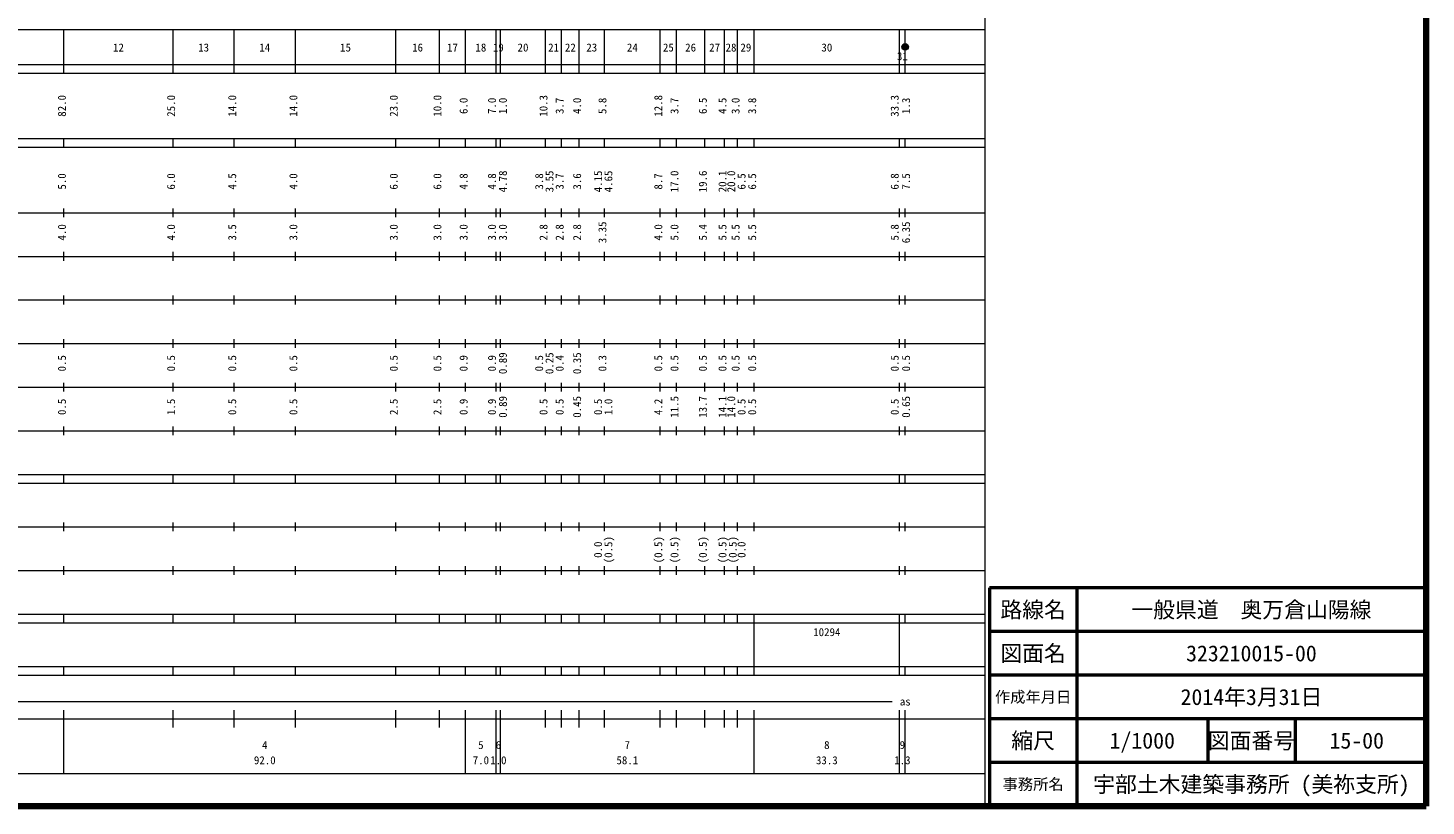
# Model space of a CAD drawing. Units: millimetres on the paper. Extents: x 40 to 680, y 20 to 380.
# Drawn here: x 359.8 to 680, y 20 to 198.4 of the extents above; entities that cross this region are included whole.
import ezdxf
from ezdxf.enums import TextEntityAlignment as Align

# ---------------------------------------------------------------- set-up
doc = ezdxf.new("R2010")
doc.units = ezdxf.units.MM
doc.header["$PDMODE"] = 32
doc.header["$PDSIZE"] = 0.5
for name, color, linetype, lineweight in [('M-BMK-SRVR', 3, 'Continuous', 13), ('M-TTL', 2, 'Continuous', 140), ('M-TTL-BAND', 7, 'Continuous', 13), ('M-TTL-FRAM', 2, 'Continuous', 50), ('M-TTL-LINE', 7, 'Continuous', 50)]:
    doc.layers.add(name, color=color, linetype=linetype, lineweight=lineweight)
doc.layers.add('M-TTL-TXT', color=7, linetype='Continuous')
doc.styles.add('ＭＳ ゴシック', font='')
doc.styles.get('ＭＳ ゴシック').set_extended_font_data('MS Gothic')

msp = doc.modelspace()

# ---------------------------------------------------------------- linework, layer by layer
at = {"layer": 'M-BMK-SRVR'}
for radius in [0.75, 0.6, 0.45, 0.3, 0.15, 0.1]:
    msp.add_circle((560.7, 194), radius, dxfattribs=at)
msp.add_point((560.7, 194), dxfattribs=at)
at = {"layer": 'M-TTL'}
for p, q in [((680, 20), (680, 380)), ((40, 20), (680, 20))]:
    msp.add_line(p, q, dxfattribs=at)
at = {"layer": 'M-TTL-BAND'}
for p, q in [((579, 20), (579, 370)), ((68, 198), (579, 198)), ((368, 188), (368, 198)), ((393, 188), (393, 198)), ((407, 188), (407, 198)), ((421, 188), (421, 198)), ((444, 188), (444, 198)), ((454, 188), (454, 198)), ((460, 188), (460, 198)), ((467, 188), (467, 198)), ((468, 188), (468, 198)), ((478.3, 188), (478.3, 198)), ((482, 188), (482, 198)), ((486, 188), (486, 198)), ((491.8, 188), (491.8, 198)), ((504.6, 188), (504.6, 198)), ((508.3, 188), (508.3, 198)), ((514.8, 188), (514.8, 198)), ((519.3, 188), (519.3, 198)), ((522.3, 188), (522.3, 198)), ((526.1, 188), (526.1, 198)), ((559.4, 188), (559.4, 198)), ((560.7, 188), (560.7, 198)), ((40, 190), (579, 190)), ((40, 188), (579, 188)), ((40, 173), (579, 173)), ((368, 171), (368, 173)), ((393, 171), (393, 173)), ((407, 171), (407, 173)), ((421, 171), (421, 173)), ((444, 171), (444, 173)), ((454, 171), (454, 173)), ((460, 171), (460, 173)), ((467, 171), (467, 173)), ((468, 171), (468, 173)), ((478.3, 171), (478.3, 173)), ((482, 171), (482, 173)), ((486, 171), (486, 173)), ((491.8, 171), (491.8, 173)), ((504.6, 171), (504.6, 173)), ((508.3, 171), (508.3, 173)), ((514.8, 171), (514.8, 173)), ((519.3, 171), (519.3, 173)), ((522.3, 171), (522.3, 173)), ((526.1, 171), (526.1, 173)), ((559.4, 171), (559.4, 173)), ((560.7, 171), (560.7, 173)), ((40, 171), (579, 171)), ((368, 155), (368, 157)), ((393, 155), (393, 157)), ((407, 155), (407, 157)), ((421, 155), (421, 157)), ((444, 155), (444, 157)), ((454, 155), (454, 157)), ((460, 155), (460, 157)), ((467, 155), (467, 157)), ((468, 155), (468, 157)), ((478.3, 155), (478.3, 157)), ((482, 155), (482, 157)), ((486, 155), (486, 157)), ((491.8, 155), (491.8, 157)), ((504.6, 155), (504.6, 157)), ((508.3, 155), (508.3, 157)), ((514.8, 155), (514.8, 157)), ((519.3, 155), (519.3, 157)), ((522.3, 155), (522.3, 157)), ((526.1, 155), (526.1, 157)), ((559.4, 155), (559.4, 157)), ((560.7, 155), (560.7, 157)), ((40, 156), (579, 156)), ((46, 146), (579, 146)), ((368, 145), (368, 147)), ((393, 145), (393, 147)), ((407, 145), (407, 147)), ((421, 145), (421, 147)), ((444, 145), (444, 147)), ((454, 145), (454, 147)), ((460, 145), (460, 147)), ((467, 145), (467, 147)), ((468, 145), (468, 147)), ((478.3, 145), (478.3, 147)), ((482, 145), (482, 147)), ((486, 145), (486, 147)), ((491.8, 145), (491.8, 147)), ((504.6, 145), (504.6, 147)), ((508.3, 145), (508.3, 147)), ((514.8, 145), (514.8, 147)), ((519.3, 145), (519.3, 147)), ((522.3, 145), (522.3, 147)), ((526.1, 145), (526.1, 147)), ((559.4, 145), (559.4, 147)), ((560.7, 145), (560.7, 147)), ((52, 136), (579, 136)), ((368, 135), (368, 137)), ((393, 135), (393, 137)), ((407, 135), (407, 137)), ((421, 135), (421, 137)), ((444, 135), (444, 137)), ((454, 135), (454, 137)), ((460, 135), (460, 137)), ((467, 135), (467, 137)), ((468, 135), (468, 137)), ((478.3, 135), (478.3, 137)), ((482, 135), (482, 137)), ((486, 135), (486, 137)), ((491.8, 135), (491.8, 137)), ((504.6, 135), (504.6, 137)), ((508.3, 135), (508.3, 137)), ((514.8, 135), (514.8, 137)), ((519.3, 135), (519.3, 137)), ((522.3, 135), (522.3, 137)), ((526.1, 135), (526.1, 137)), ((559.4, 135), (559.4, 137)), ((560.7, 135), (560.7, 137)), ((46, 126), (579, 126)), ((368, 125), (368, 127)), ((393, 125), (393, 127)), ((407, 125), (407, 127)), ((421, 125), (421, 127)), ((444, 125), (444, 127)), ((454, 125), (454, 127)), ((460, 125), (460, 127)), ((467, 125), (467, 127)), ((468, 125), (468, 127)), ((478.3, 125), (478.3, 127)), ((482, 125), (482, 127)), ((486, 125), (486, 127)), ((491.8, 125), (491.8, 127)), ((504.6, 125), (504.6, 127)), ((508.3, 125), (508.3, 127)), ((514.8, 125), (514.8, 127)), ((519.3, 125), (519.3, 127)), ((522.3, 125), (522.3, 127)), ((526.1, 125), (526.1, 127)), ((559.4, 125), (559.4, 127)), ((560.7, 125), (560.7, 127)), ((52, 116), (579, 116)), ((368, 115), (368, 117)), ((393, 115), (393, 117)), ((407, 115), (407, 117)), ((421, 115), (421, 117)), ((444, 115), (444, 117)), ((454, 115), (454, 117)), ((460, 115), (460, 117)), ((467, 115), (467, 117)), ((468, 115), (468, 117)), ((478.3, 115), (478.3, 117)), ((482, 115), (482, 117)), ((486, 115), (486, 117)), ((491.8, 115), (491.8, 117)), ((504.6, 115), (504.6, 117)), ((508.3, 115), (508.3, 117)), ((514.8, 115), (514.8, 117)), ((519.3, 115), (519.3, 117)), ((522.3, 115), (522.3, 117)), ((526.1, 115), (526.1, 117)), ((559.4, 115), (559.4, 117)), ((560.7, 115), (560.7, 117)), ((46, 106), (579, 106)), ((368, 105), (368, 107)), ((393, 105), (393, 107)), ((407, 105), (407, 107)), ((421, 105), (421, 107)), ((444, 105), (444, 107)), ((454, 105), (454, 107)), ((460, 105), (460, 107)), ((467, 105), (467, 107)), ((468, 105), (468, 107)), ((478.3, 105), (478.3, 107)), ((482, 105), (482, 107)), ((486, 105), (486, 107)), ((491.8, 105), (491.8, 107)), ((504.6, 105), (504.6, 107)), ((508.3, 105), (508.3, 107)), ((514.8, 105), (514.8, 107)), ((519.3, 105), (519.3, 107)), ((522.3, 105), (522.3, 107)), ((526.1, 105), (526.1, 107)), ((559.4, 105), (559.4, 107)), ((560.7, 105), (560.7, 107)), ((40, 96), (579, 96)), ((40, 94), (579, 94)), ((368, 94), (368, 96)), ((393, 94), (393, 96)), ((407, 94), (407, 96)), ((421, 94), (421, 96)), ((444, 94), (444, 96)), ((454, 94), (454, 96)), ((460, 94), (460, 96)), ((467, 94), (467, 96)), ((468, 94), (468, 96)), ((478.3, 94), (478.3, 96)), ((482, 94), (482, 96)), ((486, 94), (486, 96)), ((491.8, 94), (491.8, 96)), ((504.6, 94), (504.6, 96)), ((508.3, 94), (508.3, 96)), ((514.8, 94), (514.8, 96)), ((519.3, 94), (519.3, 96)), ((522.3, 94), (522.3, 96)), ((526.1, 94), (526.1, 96)), ((559.4, 94), (559.4, 96)), ((560.7, 94), (560.7, 96)), ((49, 84), (579, 84)), ((368, 83), (368, 85)), ((393, 83), (393, 85)), ((407, 83), (407, 85)), ((421, 83), (421, 85)), ((444, 83), (444, 85)), ((454, 83), (454, 85)), ((460, 83), (460, 85)), ((467, 83), (467, 85)), ((468, 83), (468, 85)), ((478.3, 83), (478.3, 85)), ((482, 83), (482, 85)), ((486, 83), (486, 85)), ((491.8, 83), (491.8, 85)), ((504.6, 83), (504.6, 85)), ((508.3, 83), (508.3, 85)), ((514.8, 83), (514.8, 85)), ((519.3, 83), (519.3, 85)), ((522.3, 83), (522.3, 85)), ((526.1, 83), (526.1, 85)), ((559.4, 83), (559.4, 85)), ((560.7, 83), (560.7, 85)), ((40, 74), (579, 74)), ((368, 73), (368, 75)), ((393, 73), (393, 75)), ((407, 73), (407, 75)), ((421, 73), (421, 75)), ((444, 73), (444, 75)), ((454, 73), (454, 75)), ((460, 73), (460, 75)), ((467, 73), (467, 75)), ((468, 73), (468, 75)), ((478.3, 73), (478.3, 75)), ((482, 73), (482, 75)), ((486, 73), (486, 75)), ((491.8, 73), (491.8, 75)), ((504.6, 73), (504.6, 75)), ((508.3, 73), (508.3, 75)), ((514.8, 73), (514.8, 75)), ((519.3, 73), (519.3, 75)), ((522.3, 73), (522.3, 75)), ((526.1, 73), (526.1, 75)), ((559.4, 73), (559.4, 75)), ((560.7, 73), (560.7, 75)), ((40, 64), (579, 64)), ((40, 62), (579, 62)), ((368, 62), (368, 64)), ((393, 62), (393, 64)), ((407, 62), (407, 64)), ((421, 62), (421, 64)), ((444, 62), (444, 64)), ((454, 62), (454, 64)), ((460, 62), (460, 64)), ((467, 62), (467, 64)), ((468, 62), (468, 64)), ((478.3, 62), (478.3, 64)), ((482, 62), (482, 64)), ((486, 62), (486, 64)), ((491.8, 62), (491.8, 64)), ((504.6, 62), (504.6, 64)), ((508.3, 62), (508.3, 64)), ((514.8, 62), (514.8, 64)), ((519.3, 62), (519.3, 64)), ((522.3, 62), (522.3, 64)), ((526.1, 62), (526.1, 64)), ((526.1, 52), (526.1, 62)), ((559.4, 62), (559.4, 64)), ((559.4, 52), (559.4, 62)), ((560.7, 62), (560.7, 64)), ((40, 52), (579, 52)), ((368, 50), (368, 52)), ((393, 50), (393, 52)), ((407, 50), (407, 52)), ((421, 50), (421, 52)), ((444, 50), (444, 52)), ((454, 50), (454, 52)), ((460, 50), (460, 52)), ((467, 50), (467, 52)), ((468, 50), (468, 52)), ((478.3, 50), (478.3, 52)), ((482, 50), (482, 52)), ((486, 50), (486, 52)), ((491.8, 50), (491.8, 52)), ((504.6, 50), (504.6, 52)), ((508.3, 50), (508.3, 52)), ((514.8, 50), (514.8, 52)), ((519.3, 50), (519.3, 52)), ((522.3, 50), (522.3, 52)), ((526.1, 50), (526.1, 52)), ((559.4, 50), (559.4, 52)), ((560.7, 50), (560.7, 52)), ((40, 50), (579, 50)), ((71, 44), (557.7, 44)), ((368, 27.5), (368, 42)), ((393, 38), (393, 42)), ((407, 38), (407, 42)), ((421, 38), (421, 42)), ((444, 38), (444, 42)), ((454, 38), (454, 42)), ((460, 27.5), (460, 42)), ((467, 27.5), (467, 42)), ((468, 27.5), (468, 42)), ((478.3, 38), (478.3, 42)), ((482, 38), (482, 42)), ((486, 38), (486, 42)), ((491.8, 38), (491.8, 42)), ((504.6, 38), (504.6, 42)), ((508.3, 38), (508.3, 42)), ((514.8, 38), (514.8, 42)), ((519.3, 38), (519.3, 42)), ((522.3, 38), (522.3, 42)), ((526.1, 27.5), (526.1, 42)), ((559.4, 27.5), (559.4, 42)), ((560.7, 27.5), (560.7, 42)), ((40, 40), (579, 40)), ((68, 27.5), (579, 27.5))]:
    msp.add_line(p, q, dxfattribs=at)
at = {"layer": 'M-TTL-FRAM'}
for p, q in [((680, 70), (580, 70)), ((580, 70), (580, 20))]:
    msp.add_line(p, q, dxfattribs=at)
at = {"layer": 'M-TTL-LINE'}
for p, q in [((600, 70), (600, 20)), ((680, 60), (580, 60)), ((680, 50), (580, 50)), ((680, 40), (580, 40)), ((630, 40), (630, 30)), ((650, 40), (650, 30)), ((680, 30), (580, 30))]:
    msp.add_line(p, q, dxfattribs=at)

# ---------------------------------------------------------------- texts
at = {"layer": 'M-TTL-BAND', "style": 'ＭＳ ゴシック'}
for s, p in [('12', (380.5, 192.405)), ('13', (400, 192.405)), ('14', (414, 192.405)), ('15', (432.5, 192.405)), ('16', (449, 192.405)), ('17', (457, 192.405)), ('18', (463.5, 192.405)), ('19', (467.5, 192.405)), ('20', (473.15, 192.405)), ('21', (480.15, 192.405)), ('22', (484, 192.405)), ('23', (488.9, 192.405)), ('24', (498.2, 192.405)), ('25', (506.45, 192.405)), ('26', (511.55, 192.405)), ('27', (517.05, 192.405)), ('28', (520.8, 192.405)), ('29', (524.2, 192.405)), ('30', (542.75, 192.405)), ('31', (560.05, 190.405)), ('as', (560.7, 42.5)), ('4', (414, 32.523)), ('5', (463.5, 32.523)), ('6', (467.5, 32.523)), ('7', (497.05, 32.523)), ('8', (542.75, 32.523)), ('9', (560.05, 32.523)), ('92.0', (414, 29.033)), ('7.0', (463.5, 29.033)), ('1.0', (467.5, 29.033)), ('58.1', (497.05, 29.033)), ('33.3', (542.75, 29.033)), ('1.3', (560.05, 29.033))]:
    msp.add_text(s, height=1.833, dxfattribs=at).set_placement(p, align=Align.BOTTOM_CENTER)
for s, p in [('82.0', (369, 180.5)), ('25.0', (394, 180.5)), ('14.0', (408, 180.5)), ('14.0', (422, 180.5)), ('23.0', (445, 180.5)), ('10.0', (455, 180.5)), ('10.3', (479.3, 180.5)), ('12.8', (505.6, 180.5)), ('33.3', (559.75, 180.5)), ('6.0', (461, 180.5)), ('7.0', (467.5, 180.5)), ('1.0', (470, 180.5)), ('3.7', (483, 180.5)), ('4.0', (487, 180.5)), ('5.8', (492.8, 180.5)), ('3.7', (509.3, 180.5)), ('6.5', (515.8, 180.5)), ('4.5', (520.3, 180.5)), ('3.0', (523.3, 180.5)), ('3.8', (527.1, 180.5)), ('1.3', (562.35, 180.5)), ('5.0', (369, 163.174)), ('6.0', (394, 163.174)), ('4.5', (408, 163.174)), ('4.0', (422, 163.174)), ('6.0', (445, 163.174)), ('6.0', (455, 163.174)), ('4.8', (461, 163.174)), ('4.8', (467.5, 163.174)), ('4.78', (470, 163.174)), ('3.8', (478.3, 163.174)), ('3.55', (480.67, 163.174)), ('3.7', (483, 163.174)), ('3.6', (487, 163.174)), ('4.15', (491.8, 163.174)), ('4.65', (494.17, 163.174)), ('8.7', (505.6, 163.174)), ('17.0', (509.3, 163.174)), ('19.6', (515.8, 163.174)), ('20.1', (520.3, 163.174)), ('20.0', (522.3, 163.174)), ('6.5', (524.67, 163.174)), ('6.5', (527.1, 163.174)), ('6.8', (559.75, 163.174)), ('7.5', (562.35, 163.174)), ('3.35', (492.8, 151.5)), ('6.35', (562.35, 151.5)), ('4.0', (369, 151.5)), ('4.0', (394, 151.5)), ('3.5', (408, 151.5)), ('3.0', (422, 151.5)), ('3.0', (445, 151.5)), ('3.0', (455, 151.5)), ('3.0', (461, 151.5)), ('3.0', (467.5, 151.5)), ('3.0', (470, 151.5)), ('2.8', (479.3, 151.5)), ('2.8', (483, 151.5)), ('2.8', (487, 151.5)), ('4.0', (505.6, 151.5)), ('5.0', (509.3, 151.5)), ('5.4', (515.8, 151.5)), ('5.5', (520.3, 151.5)), ('5.5', (523.3, 151.5)), ('5.5', (527.1, 151.5)), ('5.8', (559.75, 151.5)), ('0.5', (369, 121.5)), ('0.5', (394, 121.5)), ('0.5', (408, 121.5)), ('0.5', (422, 121.5)), ('0.5', (445, 121.5)), ('0.5', (455, 121.5)), ('0.9', (461, 121.5)), ('0.9', (467.5, 121.5)), ('0.89', (470, 121.5)), ('0.5', (478.3, 121.5)), ('0.25', (480.67, 121.5)), ('0.4', (483, 121.5)), ('0.35', (487, 121.5)), ('0.3', (492.8, 121.5)), ('0.5', (505.6, 121.5)), ('0.5', (509.3, 121.5)), ('0.5', (515.8, 121.5)), ('0.5', (520.3, 121.5)), ('0.5', (523.3, 121.5)), ('0.5', (527.1, 121.5)), ('0.5', (559.75, 121.5)), ('0.5', (562.35, 121.5)), ('0.5', (369, 111.5)), ('1.5', (394, 111.5)), ('0.5', (408, 111.5)), ('0.5', (422, 111.5)), ('2.5', (445, 111.5)), ('2.5', (455, 111.5)), ('0.9', (461, 111.5)), ('0.9', (467.5, 111.5)), ('0.89', (470, 111.5)), ('0.5', (479.3, 111.5)), ('0.5', (483, 111.5)), ('0.45', (487, 111.5)), ('0.5', (491.8, 111.5)), ('1.0', (494.17, 111.5)), ('4.2', (505.6, 111.5)), ('11.5', (509.3, 111.5)), ('13.7', (515.8, 111.5)), ('14.1', (520.3, 111.5)), ('14.0', (522.3, 111.5)), ('0.5', (524.67, 111.5)), ('0.5', (527.1, 111.5)), ('0.5', (559.75, 111.5)), ('0.65', (562.35, 111.5)), ('0.0', (491.8, 78.764)), ('(0.5)', (494.17, 78.764)), ('(0.5)', (505.6, 78.764)), ('(0.5)', (509.3, 78.764)), ('(0.5)', (515.8, 78.764)), ('(0.5)', (520.3, 78.764)), ('(0.5)', (522.646, 78.764)), ('0.0', (524.67, 78.764))]:
    msp.add_text(s, height=1.833, rotation=90, dxfattribs=at).set_placement(p, align=Align.BOTTOM_CENTER)
msp.add_text('10294', height=1.833, dxfattribs=at).set_placement((539.625, 58.405), align=Align.BOTTOM_LEFT)
at = {"layer": 'M-TTL-TXT', "style": 'ＭＳ ゴシック'}
for s, height, p in [('路線名', 3.666, (590, 65)), ('路線名', 3.666, (590, 65)), ('一般県道\u3000奥万倉山陽線', 3.666, (640, 65)), ('図面名', 3.666, (590, 55)), ('図面名', 3.666, (590, 55)), ('323210015-00', 3.666, (640, 55)), ('作成年月日', 2.566, (590, 45)), ('作成年月日', 2.566, (590, 45)), ('2014年3月31日', 3.666, (640, 45)), ('縮尺', 3.666, (590, 35)), ('縮尺', 3.666, (590, 35)), ('1/1000', 3.666, (615, 35)), ('図面番号', 3.666, (640, 35)), ('図面番号', 3.666, (640, 35)), ('15-00', 3.666, (664.125, 35)), ('事務所名', 2.566, (590, 25)), ('事務所名', 2.566, (590, 25)), ('宇部土木建築事務所 (美祢支所)', 3.666, (640, 25))]:
    msp.add_text(s, height=height, dxfattribs=at).set_placement(p, align=Align.MIDDLE_CENTER)

doc.saveas('drawing.dxf')
